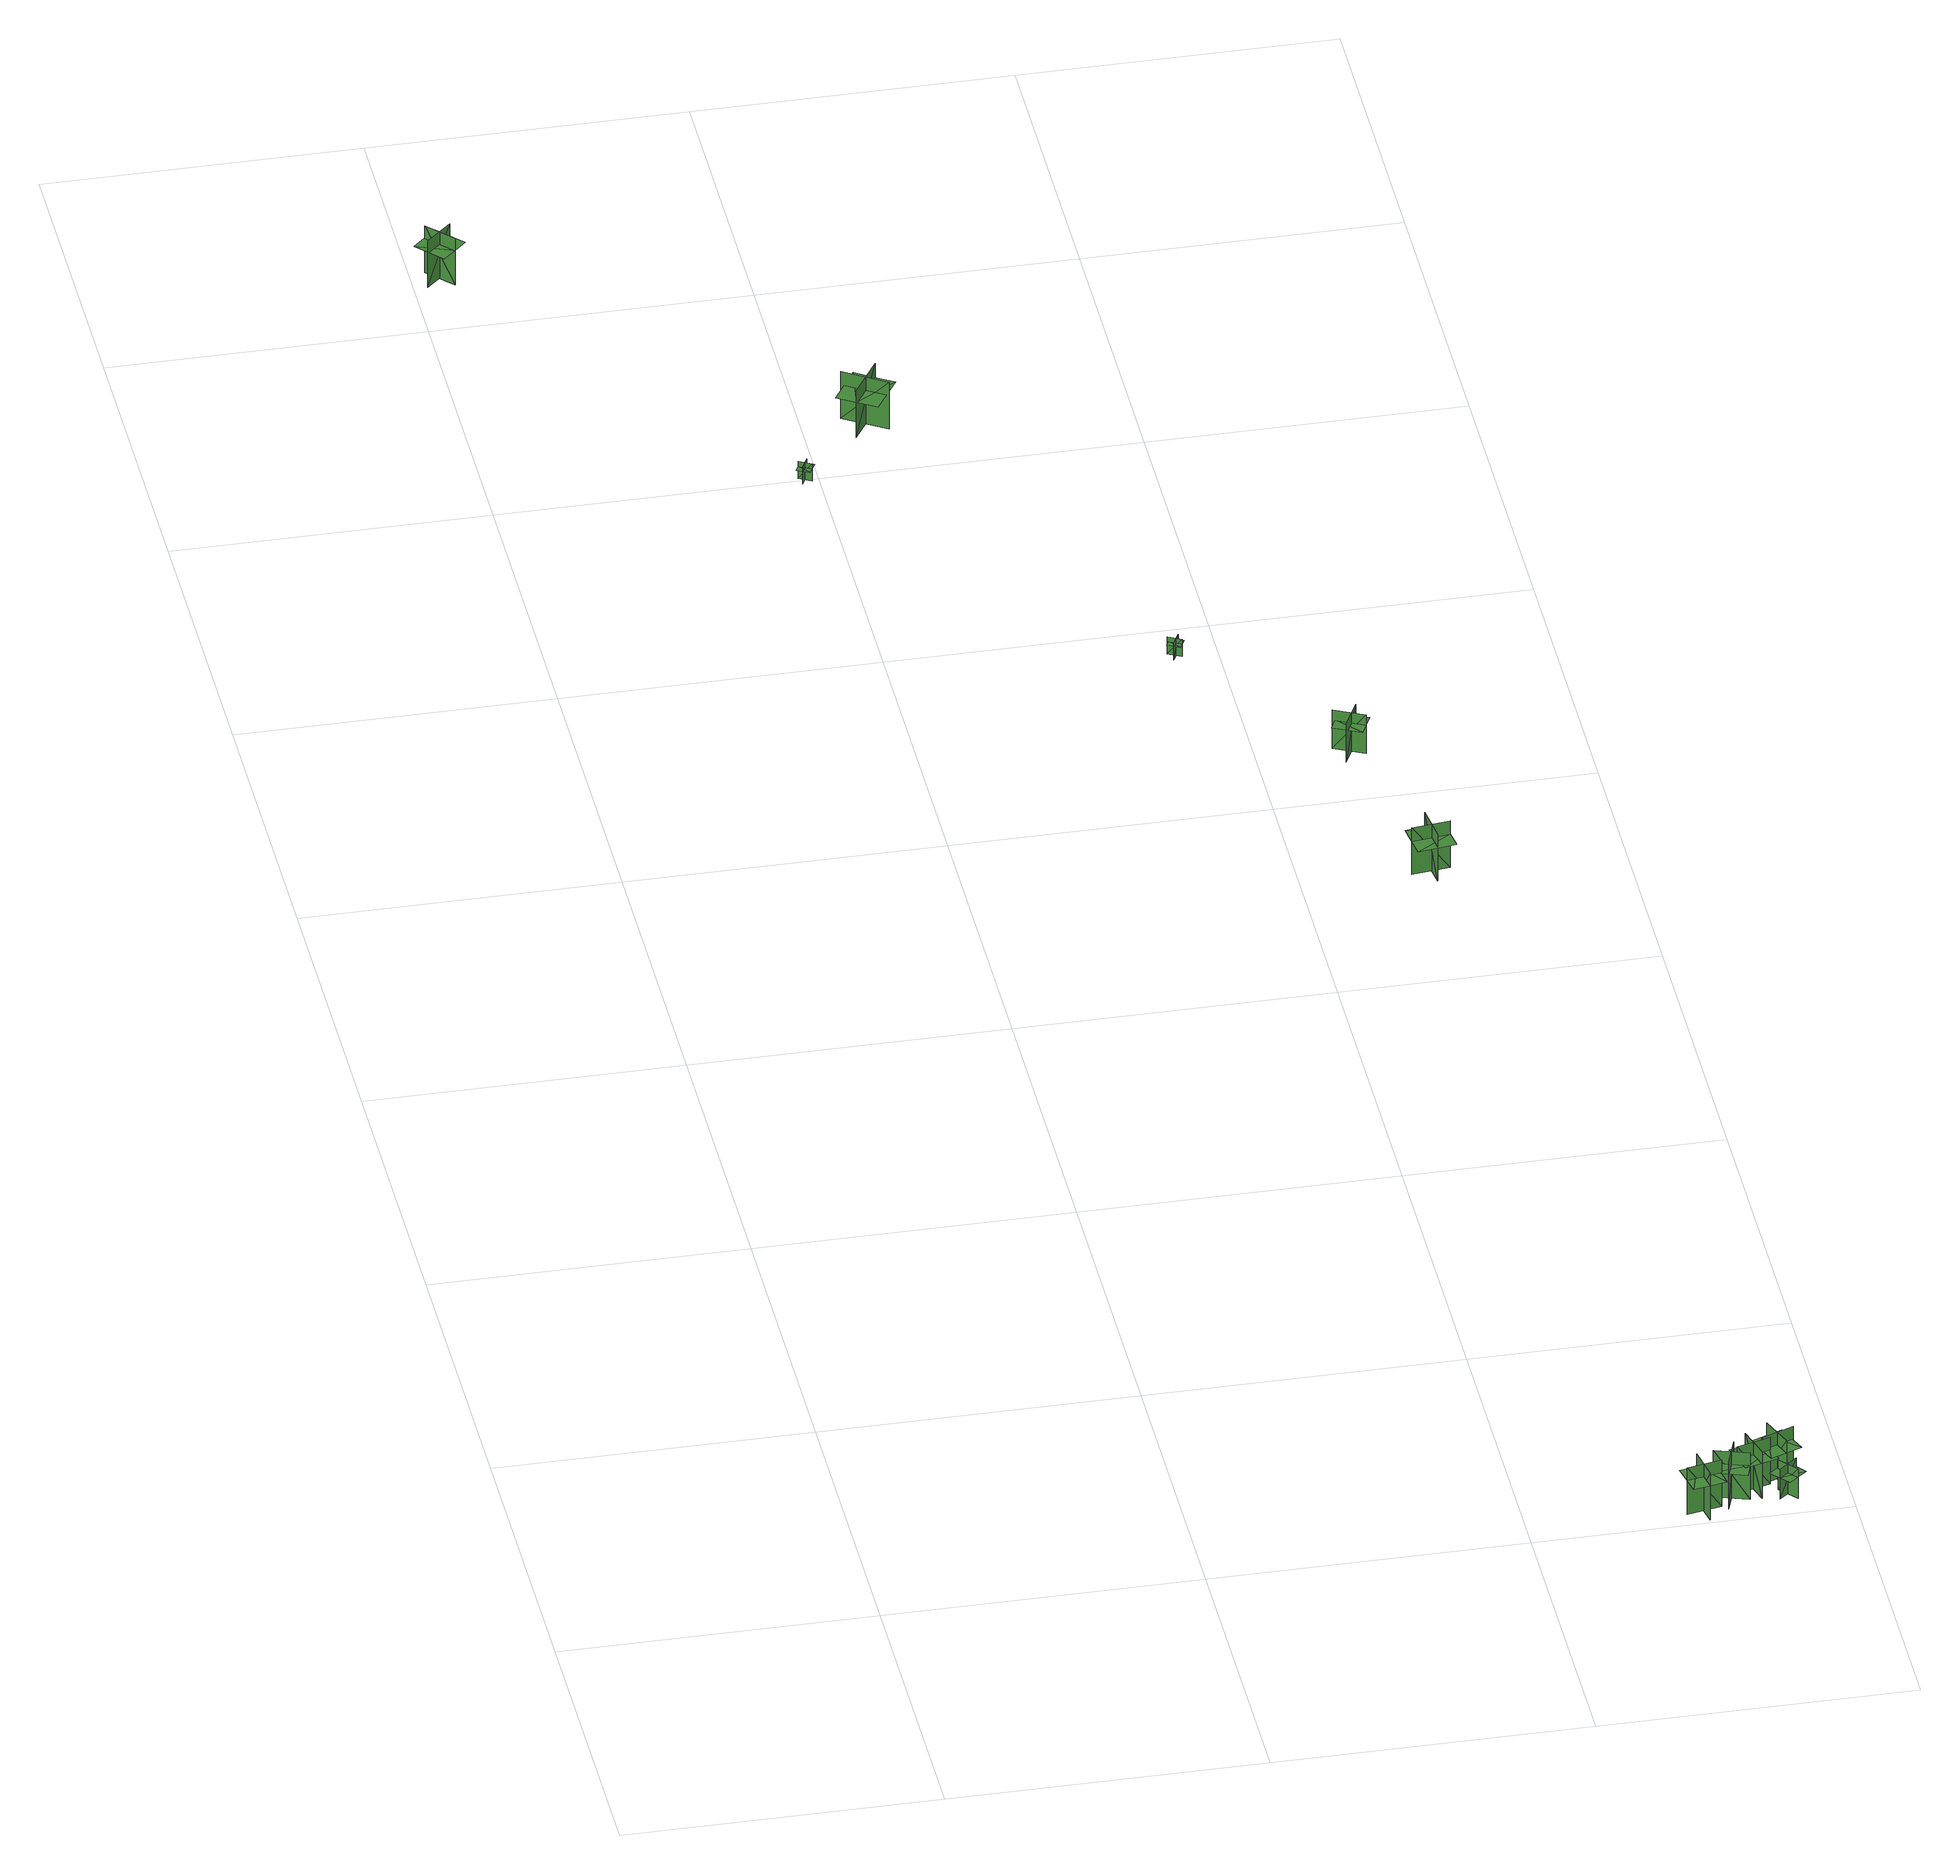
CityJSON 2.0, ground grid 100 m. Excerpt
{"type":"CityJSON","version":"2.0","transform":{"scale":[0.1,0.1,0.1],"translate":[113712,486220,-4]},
"CityObjects":{
"tree1":{"type":"SolitaryVegetationObject","geometry":[{"type":"MultiSurface","lod":"1","boundaries":[[[0,1,2]],[[0,2,3]],[[4,5,6]],[[4,6,7]],[[8,9,10]],[[8,10,11]],[[8,11,12]],[[8,12,13]]]}]},
"tree2":{"type":"SolitaryVegetationObject","geometry":[{"type":"MultiSurface","lod":"1","boundaries":[[[14,15,16]],[[14,16,17]],[[18,19,20]],[[18,20,21]],[[22,23,24]],[[22,24,25]],[[22,25,26]],[[22,26,27]]]}]},
"tree3":{"type":"SolitaryVegetationObject","geometry":[{"type":"MultiSurface","lod":"1","boundaries":[[[28,29,30]],[[28,30,31]],[[32,33,34]],[[32,34,35]],[[36,37,38]],[[36,38,39]],[[36,39,40]],[[36,40,41]]]}]},
"tree4":{"type":"SolitaryVegetationObject","geometry":[{"type":"MultiSurface","lod":"1","boundaries":[[[42,43,44]],[[42,44,45]],[[46,47,48]],[[46,48,49]],[[50,51,52]],[[50,52,53]],[[50,53,54]],[[50,54,55]]]}]},
"tree5":{"type":"SolitaryVegetationObject","geometry":[{"type":"MultiSurface","lod":"1","boundaries":[[[56,57,58]],[[56,58,59]],[[60,61,62]],[[60,62,63]],[[64,65,66]],[[64,66,67]],[[64,67,68]],[[64,68,69]]]}]},
"tree6":{"type":"SolitaryVegetationObject","geometry":[{"type":"MultiSurface","lod":"1","boundaries":[[[70,71,72]],[[70,72,73]],[[74,75,76]],[[74,76,77]],[[78,79,80]],[[78,80,81]],[[78,81,82]],[[78,82,83]]]}]},
"tree7":{"type":"SolitaryVegetationObject","geometry":[{"type":"MultiSurface","lod":"1","boundaries":[[[84,85,86]],[[84,86,87]],[[88,89,90]],[[88,90,91]],[[92,93,94]],[[92,94,95]],[[92,95,96]],[[92,96,97]]]}]},
"tree8":{"type":"SolitaryVegetationObject","geometry":[{"type":"MultiSurface","lod":"1","boundaries":[[[98,99,100]],[[98,100,101]],[[102,103,104]],[[102,104,105]],[[106,107,108]],[[106,108,109]],[[106,109,110]],[[106,110,111]]]}]},
"tree9":{"type":"SolitaryVegetationObject","geometry":[{"type":"MultiSurface","lod":"1","boundaries":[[[112,113,114]],[[112,114,115]],[[116,117,118]],[[116,118,119]],[[120,121,122]],[[120,122,123]],[[120,124,125]],[[120,125,121]]]}]},
"tree10":{"type":"SolitaryVegetationObject","geometry":[{"type":"MultiSurface","lod":"1","boundaries":[[[126,127,128]],[[126,128,129]],[[130,131,132]],[[130,132,133]],[[134,135,136]],[[134,136,137]],[[134,137,138]],[[134,138,139]]]}]},
"tree11":{"type":"SolitaryVegetationObject","geometry":[{"type":"MultiSurface","lod":"1","boundaries":[[[140,141,142]],[[140,142,143]],[[144,145,146]],[[144,146,147]],[[148,149,150]],[[148,150,151]],[[148,152,153]],[[148,153,149]]]}]}
},
"vertices":[
[38,7209,22],[121,7285,22],[121,7285,192],[38,7209,192],[121,7206,22],[44,7289,22],[44,7289,192],[121,7206,192],[121,7206,147],[160,7243,147],[84,7326,147],[44,7289,147],[4,7252,147],[81,7169,147],
[2601,77,6],[2491,56,6],[2491,56,176],[2601,77,176],[2533,122,6],[2554,12,6],[2554,12,176],[2533,122,176],[2533,122,131],[2480,112,131],[2501,2,131],[2554,12,131],[2608,22,131],[2586,133,131],
[2619,59,6],[2656,165,6],[2656,165,176],[2619,59,176],[2693,96,6],[2586,132,6],[2586,132,176],[2693,96,176],[2693,96,131],[2710,147,131],[2604,183,131],[2586,132,131],[2569,80,131],[2676,44,131],
[961,5990,27],[941,5950,27],[941,5950,89],[961,5990,89],[933,5981,27],[972,5961,27],[972,5961,89],[933,5981,89],[933,5981,72],[923,5961,72],[962,5941,72],[972,5961,72],[983,5980,72],[943,6000,72],
[2730,94,7],[2698,202,7],[2698,202,177],[2730,94,177],[2769,166,7],[2661,135,7],[2661,135,177],[2769,166,177],[2769,166,132],[2754,218,132],[2646,187,132],[2661,135,132],[2676,83,132],[2784,114,132],
[2784,119,16],[2834,60,16],[2834,60,124],[2784,119,124],[2779,68,16],[2839,117,16],[2839,117,124],[2779,68,124],[2779,68,93],[2804,38,93],[2864,87,93],[2839,117,93],[2814,147,93],[2754,98,93],
[2847,209,7],[2743,168,7],[2743,168,177],[2847,209,177],[2772,242,7],[2813,137,7],[2813,137,177],[2772,242,177],[2772,242,133],[2722,222,133],[2762,117,133],[2813,137,133],[2863,157,133],[2822,262,133],
[1123,6276,24],[1255,6191,24],[1255,6191,195],[1123,6276,195],[1148,6166,24],[1233,6299,24],[1233,6299,195],[1148,6166,195],[1151,6172,148],[1209,6135,148],[1287,6257,148],[1229,6294,148],[1171,6331,148],[1093,6209,148],
[1842,4842,29],[1884,4820,29],[1884,4820,91],[1842,4842,91],[1854,4806,29],[1876,4848,29],[1876,4848,91],[1854,4806,91],[1846,4840,75],[1884,4820,75],[1893,4836,75],[1855,4856,75],[1837,4823,75],[1876,4803,75],
[2413,3527,5],[2397,3648,5],[2397,3648,175],[2413,3527,175],[2463,3591,5],[2342,3575,5],[2342,3575,175],[2463,3591,175],[2463,3591,127],[2454,3652,127],[2334,3635,127],[2342,3575,127],[2350,3515,127],[2471,3531,127],
[2237,4279,8],[2333,4232,8],[2333,4232,149],[2237,4279,149],[2265,4199,8],[2312,4295,8],[2312,4295,149],[2265,4199,149],[2246,4275,113],[2333,4232,113],[2351,4270,113],[2264,4312,113],[2227,4237,113],[2314,4194,113]
]}
